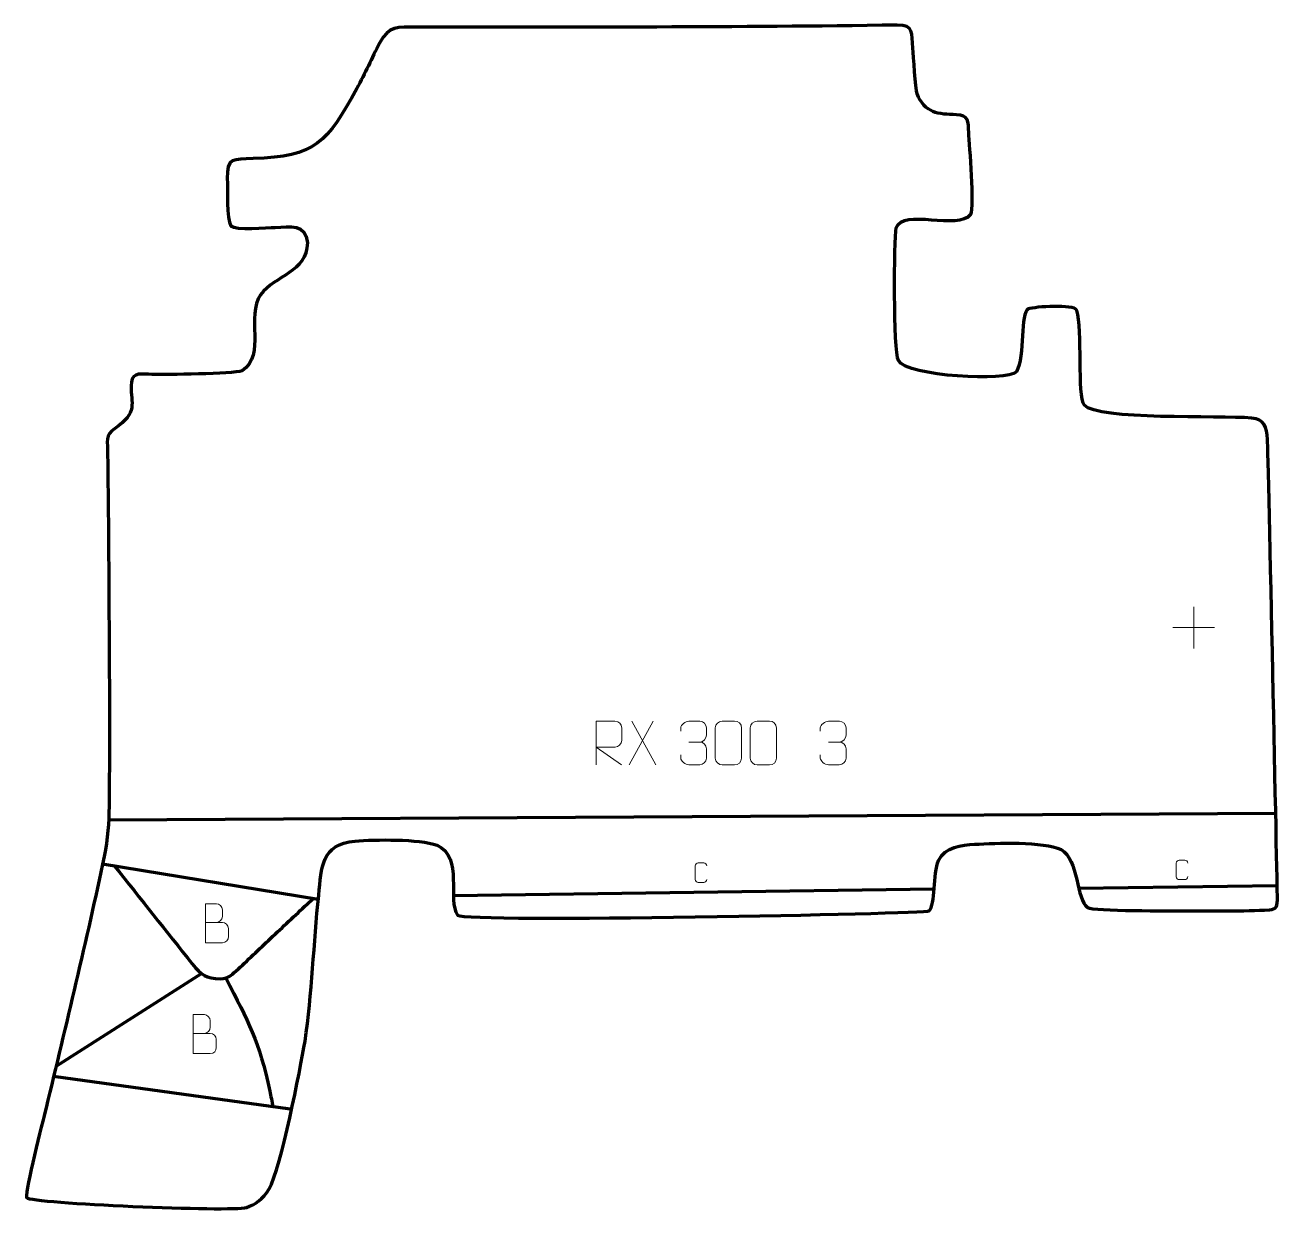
# Model space of a CAD drawing. Header units: millimetres. Extents: x -1112 to -394, y 24 to 704.
import ezdxf

# ---------------------------------------------------------------- set-up
doc = ezdxf.new("R2010")
doc.units = ezdxf.units.MM
doc.header["$MEASUREMENT"] = 0
for name, color, linetype in [('layer 2', 7, 'Continuous'), ('layer 3', 7, 'Continuous'), ('layer 4', 7, 'Continuous')]:
    doc.layers.add(name, color=color, linetype=linetype)

msp = doc.modelspace()

# ---------------------------------------------------------------- linework, layer by layer
at = {"layer": 'layer 2', "color": 140, "lineweight": 158}
for points in [[(-1064.5392, 248.2778), (-1064.5392, 248.2778), (-395.6654, 252.0603), (-395.6654, 252.0603)], [(-944.4332, 202.5702), (-944.4332, 202.5702), (-1068.0431, 222.9077), (-1068.0431, 222.9077)], [(-866.9561, 204.904), (-866.9561, 204.904), (-591.477, 208.8201), (-591.477, 208.8201)], [(-508.6197, 209.0823), (-508.6197, 209.0823), (-394.8278, 210.6463), (-394.8278, 210.6463)], [(-1094.6655, 107.1161), (-1094.6655, 107.1161), (-1011.3206, 160.2359), (-1011.3206, 160.2359)], [(-960.4595, 82.5963), (-960.4595, 82.5963), (-1096.0678, 101.2514), (-1096.0678, 101.2514)]]:
    msp.add_open_spline(points, degree=3, dxfattribs=at)
for points, knots in [([(-1061.1007, 221.7654), (-1046.2484, 203.1395), (-1031.5011, 184.325), (-1016.5929, 165.7676), (-1016.5929, 165.7676), (-1011.465, 159.3845), (-1008.7094, 157.3707), (-1000.3784, 157.2843), (-1000.3784, 157.2843), (-996.3382, 157.3738), (-994.5305, 159.009), (-991.5494, 161.6826), (-991.5494, 161.6826), (-985.0227, 167.5363), (-978.2289, 174.3151), (-971.7286, 180.3887), (-971.7286, 180.3887), (-964.7412, 186.9175), (-957.7538, 193.4463), (-950.7664, 199.975), (-950.7664, 199.975), (-950.7664, 199.975), (-947.4566, 203.0676), (-947.4566, 203.0676)], [0, 0, 0, 0, 0.14285714, 0.14285714, 0.14285714, 0.14285714, 0.28571429, 0.28571429, 0.28571429, 0.28571429, 0.42857143, 0.42857143, 0.42857143, 0.42857143, 0.57142857, 0.57142857, 0.57142857, 0.57142857, 0.71428571, 0.71428571, 0.71428571, 0.71428571, 1, 1, 1, 1]), ([(-997.3959, 157.7237), (-984.5312, 132.4121), (-978.1831, 121.7175), (-972.233, 92.8686), (-972.233, 92.8686), (-971.6193, 89.8929), (-971.0033, 86.9269), (-970.3565, 83.9578)], [0, 0, 0, 0, 0.33333333, 0.33333333, 0.33333333, 0.33333333, 1, 1, 1, 1])]:
    msp.add_open_spline(points, degree=3, knots=knots, dxfattribs=at)
at = {"layer": 'layer 3', "color": 242, "lineweight": 158}
msp.add_open_spline([(-394.7042, 204.4887), (-394.3994, 198.4461), (-395.457, 197.033), (-399.1431, 196.7749), (-399.1431, 196.7749), (-414.354, 195.824), (-432.0009, 196.1876), (-447.3292, 196.239), (-447.3292, 196.239), (-455.3352, 196.2576), (-499.8986, 195.798), (-503.5295, 198.1343), (-503.5295, 198.1343), (-510.1274, 202.3797), (-508.4133, 225.5659), (-518.6085, 231.2093), (-518.6085, 231.2093), (-528.7287, 236.1533), (-556.2105, 234.9332), (-568.0356, 234.326), (-568.0356, 234.326), (-576.0714, 233.9134), (-584.9015, 232.872), (-588.9566, 225.0491), (-588.9566, 225.0491), (-592.2267, 217.3619), (-590.59, 199.4606), (-594.3236, 196.1173), (-594.3236, 196.1173), (-596.0555, 194.5665), (-859.8845, 189.1942), (-864.5458, 193.693), (-864.5458, 193.693), (-870.8046, 201.9588), (-860.9988, 227.0927), (-876.287, 233.7345), (-876.287, 233.7345), (-886.9689, 237.5285), (-911.5977, 236.9949), (-923.3569, 236.1388), (-923.3569, 236.1388), (-942.6169, 234.1356), (-942.5217, 221.457), (-944.1805, 205.1801), (-944.1805, 205.1801), (-946.8975, 177.6305), (-948.1319, 148.6053), (-951.9894, 121.3872), (-951.9894, 121.3872), (-954.6872, 105.2051), (-965.8967, 48.8391), (-972.5404, 36.8503), (-972.5404, 36.8503), (-976.073, 30.9879), (-980.562, 27.8082), (-985.6223, 26.1915), (-985.6223, 26.1915), (-993.669, 23.6206), (-1109.0586, 28.5314), (-1111.5558, 31.8097), (-1111.5558, 31.8097), (-1112.4564, 36.9068), (-1102.4944, 74.3747), (-1100.3817, 83.2044), (-1100.3817, 83.2044), (-1088.9689, 131.0116), (-1077.2574, 179.2806), (-1067.1011, 227.3458), (-1067.1011, 227.3458), (-1064.9853, 237.359), (-1064.4287, 246.6749), (-1064.3259, 256.0989), (-1064.3259, 256.0989), (-1064.0768, 278.911), (-1064.0329, 302.0243), (-1064.1532, 324.8268), (-1064.1532, 324.8268), (-1064.4617, 369.7014), (-1064.4311, 414.5429), (-1065.218, 459.4163), (-1065.218, 459.4163), (-1065.3897, 468.245), (-1066.0377, 469.1282), (-1058.8106, 474.1122), (-1058.8106, 474.1122), (-1047.1004, 482.8938), (-1052.6302, 488.1163), (-1051.501, 499.1602), (-1051.501, 499.1602), (-1050.8889, 505.1463), (-1044.908, 503.5944), (-1039.8875, 503.5038), (-1039.8875, 503.5038), (-1031.7456, 503.3569), (-993.5691, 503.7552), (-988.0519, 505.6216), (-988.0519, 505.6216), (-974.2671, 514.9799), (-985.9998, 536.7613), (-977.4764, 549.2182), (-977.4764, 549.2182), (-969.1395, 560.2382), (-950.9281, 562.0362), (-950.6767, 578.8833), (-950.6767, 578.8833), (-951.2265, 590.0803), (-960.616, 588.1665), (-969.1804, 587.8026), (-969.1804, 587.8026), (-973.7346, 587.6092), (-991.771, 586.0304), (-994.5299, 588.7023), (-994.5299, 588.7023), (-996.9476, 592.444), (-996.3401, 609.9605), (-996.5645, 615.7973), (-996.5645, 615.7973), (-997.0191, 627.6274), (-992.9604, 626.9077), (-981.7966, 627.2114), (-981.7966, 627.2114), (-946.0123, 628.3145), (-939.3892, 636.2328), (-922.3779, 667.3473), (-922.3779, 667.3473), (-917.5988, 676.0887), (-913.7703, 684.8011), (-909.2409, 693.431), (-909.2409, 693.431), (-903.9107, 703.5864), (-898.8183, 702.5032), (-888.2996, 702.5028), (-888.2996, 702.5028), (-796.5066, 702.499), (-704.3287, 702.3114), (-612.5707, 703.7163), (-612.5707, 703.7163), (-602.7554, 703.5186), (-604.404, 699.2892), (-603.7023, 690.3877), (-603.7023, 690.3877), (-603.3805, 686.3045), (-602.0209, 667.1351), (-601.1462, 664.3737), (-601.1462, 664.3737), (-596.9335, 653.0432), (-589.0455, 652.6629), (-578.6705, 652.3135), (-578.6705, 652.3135), (-571.6416, 652.0766), (-571.8284, 648.7519), (-571.5707, 642.0295), (-571.5707, 642.0295), (-571.158, 634.6886), (-568.2337, 599.5362), (-570.3878, 595.4154), (-570.3878, 595.4154), (-577.7103, 585.7569), (-609.4373, 599.1427), (-613.1099, 587.5022), (-613.1099, 587.5022), (-614.3772, 580.8143), (-614.9007, 516.8567), (-611.9542, 511.457), (-611.9542, 511.457), (-606.9394, 502.2676), (-549.1248, 499.2965), (-544.3011, 504.9693), (-544.3011, 504.9693), (-539.1183, 514.3136), (-542.3102, 538.8436), (-537.503, 541.0191), (-537.503, 541.0191), (-533.5017, 542.3344), (-511.5527, 543.9913), (-509.6735, 540.2349), (-509.6735, 540.2349), (-506.1814, 529.2369), (-509.5632, 491.1332), (-505.3548, 485.9851), (-505.3548, 485.9851), (-498.0633, 477.0654), (-428.223, 480.1199), (-409.513, 478.5204), (-409.513, 478.5204), (-401.9372, 477.8728), (-400.961, 473.4728), (-400.3803, 466.2823), (-400.3803, 466.2823), (-399.7996, 459.0918), (-394.7042, 204.4887), (-394.7042, 204.4887)], degree=3, knots=[0, 0, 0, 0, 0.02040816, 0.02040816, 0.02040816, 0.02040816, 0.04081633, 0.04081633, 0.04081633, 0.04081633, 0.06122449, 0.06122449, 0.06122449, 0.06122449, 0.08163265, 0.08163265, 0.08163265, 0.08163265, 0.10204082, 0.10204082, 0.10204082, 0.10204082, 0.12244898, 0.12244898, 0.12244898, 0.12244898, 0.14285714, 0.14285714, 0.14285714, 0.14285714, 0.16326531, 0.16326531, 0.16326531, 0.16326531, 0.18367347, 0.18367347, 0.18367347, 0.18367347, 0.20408163, 0.20408163, 0.20408163, 0.20408163, 0.2244898, 0.2244898, 0.2244898, 0.2244898, 0.24489796, 0.24489796, 0.24489796, 0.24489796, 0.26530612, 0.26530612, 0.26530612, 0.26530612, 0.28571429, 0.28571429, 0.28571429, 0.28571429, 0.30612245, 0.30612245, 0.30612245, 0.30612245, 0.32653061, 0.32653061, 0.32653061, 0.32653061, 0.34693878, 0.34693878, 0.34693878, 0.34693878, 0.36734694, 0.36734694, 0.36734694, 0.36734694, 0.3877551, 0.3877551, 0.3877551, 0.3877551, 0.40816327, 0.40816327, 0.40816327, 0.40816327, 0.42857143, 0.42857143, 0.42857143, 0.42857143, 0.44897959, 0.44897959, 0.44897959, 0.44897959, 0.46938776, 0.46938776, 0.46938776, 0.46938776, 0.48979592, 0.48979592, 0.48979592, 0.48979592, 0.51020408, 0.51020408, 0.51020408, 0.51020408, 0.53061224, 0.53061224, 0.53061224, 0.53061224, 0.55102041, 0.55102041, 0.55102041, 0.55102041, 0.57142857, 0.57142857, 0.57142857, 0.57142857, 0.59183673, 0.59183673, 0.59183673, 0.59183673, 0.6122449, 0.6122449, 0.6122449, 0.6122449, 0.63265306, 0.63265306, 0.63265306, 0.63265306, 0.65306122, 0.65306122, 0.65306122, 0.65306122, 0.67346939, 0.67346939, 0.67346939, 0.67346939, 0.69387755, 0.69387755, 0.69387755, 0.69387755, 0.71428571, 0.71428571, 0.71428571, 0.71428571, 0.73469388, 0.73469388, 0.73469388, 0.73469388, 0.75510204, 0.75510204, 0.75510204, 0.75510204, 0.7755102, 0.7755102, 0.7755102, 0.7755102, 0.79591837, 0.79591837, 0.79591837, 0.79591837, 0.81632653, 0.81632653, 0.81632653, 0.81632653, 0.83673469, 0.83673469, 0.83673469, 0.83673469, 0.85714286, 0.85714286, 0.85714286, 0.85714286, 0.87755102, 0.87755102, 0.87755102, 0.87755102, 0.89795918, 0.89795918, 0.89795918, 0.89795918, 0.91836735, 0.91836735, 0.91836735, 0.91836735, 0.93877551, 0.93877551, 0.93877551, 0.93877551, 0.95918367, 0.95918367, 0.95918367, 0.95918367, 1, 1, 1, 1], dxfattribs=at)
at = {"layer": 'layer 4', "color": 250, "lineweight": 9}
for points in [[(-442.6669, 370.4423), (-442.6669, 370.4423), (-442.6669, 346.4644), (-442.6669, 346.4644)], [(-454.6558, 358.4533), (-454.6558, 358.4533), (-430.6779, 358.4533), (-430.6779, 358.4533)], [(-752.4347, 304.7665), (-752.4347, 304.7665), (-766.1753, 279.8707), (-766.1753, 279.8707)], [(-764.7207, 304.7665), (-764.7207, 304.7665), (-750.9801, 279.813), (-750.9801, 279.813)], [(-731.9599, 292.8659), (-731.9599, 292.8659), (-725.7635, 292.8659), (-725.7635, 292.8659)], [(-651.9599, 292.8659), (-651.9599, 292.8659), (-645.7635, 292.8659), (-645.7635, 292.8659)]]:
    msp.add_open_spline(points, degree=3, dxfattribs=at)
for points, knots in [([(-785.1825, 279.813), (-785.1825, 279.813), (-785.1825, 304.7665), (-785.1825, 304.7665), (-785.1825, 304.7665), (-781.5877, 304.7665), (-777.9922, 304.7665), (-774.397, 304.7665), (-774.397, 304.7665), (-772.0717, 304.7288), (-770.5144, 303.2388), (-770.5185, 300.8724), (-770.5185, 300.8724), (-770.5189, 298.8369), (-770.5189, 295.7775), (-770.5185, 293.7415), (-770.5185, 293.7415), (-770.525, 291.866), (-772.3373, 289.9242), (-774.3468, 289.9051), (-774.3468, 289.9051), (-774.3468, 289.9051), (-785.1825, 289.9051), (-785.1825, 289.9051), (-785.1825, 289.9051), (-785.1825, 289.9051), (-770.5278, 279.813), (-770.5278, 279.813)], [0, 0, 0, 0, 0.125, 0.125, 0.125, 0.125, 0.25, 0.25, 0.25, 0.25, 0.375, 0.375, 0.375, 0.375, 0.5, 0.5, 0.5, 0.5, 0.625, 0.625, 0.625, 0.625, 0.75, 0.75, 0.75, 0.75, 1, 1, 1, 1]), ([(-736.6696, 299.1111), (-736.6696, 299.1111), (-736.6696, 300.9683), (-736.6696, 300.9683), (-736.6696, 300.9683), (-736.6839, 302.7102), (-734.0194, 304.8283), (-731.9603, 304.8056), (-731.9603, 304.8056), (-729.8962, 304.8056), (-727.8322, 304.8056), (-725.7685, 304.8056), (-725.7685, 304.8056), (-723.574, 304.8144), (-721.9757, 302.9676), (-721.9313, 301.0555), (-721.9313, 301.0555), (-721.9317, 299.6204), (-721.9317, 298.1853), (-721.9313, 296.7498), (-721.9313, 296.7498), (-721.9799, 295.0963), (-723.5825, 292.8663), (-725.7808, 292.8763), (-725.7808, 292.8763), (-723.5771, 292.8651), (-721.9691, 291.0619), (-721.9151, 289.0024), (-721.9151, 289.0024), (-721.9155, 287.2177), (-721.9155, 285.433), (-721.9151, 283.6479), (-721.9151, 283.6479), (-721.905, 281.5865), (-723.9599, 279.8234), (-725.7808, 279.8315), (-725.7808, 279.8315), (-727.8461, 279.8318), (-729.9113, 279.8318), (-731.9769, 279.8315), (-731.9769, 279.8315), (-734.1455, 279.843), (-736.6765, 282.2432), (-736.6951, 283.705), (-736.6951, 283.705), (-736.6951, 283.705), (-736.6951, 285.6136), (-736.6951, 285.6136)], [0, 0, 0, 0, 0.07692308, 0.07692308, 0.07692308, 0.07692308, 0.15384615, 0.15384615, 0.15384615, 0.15384615, 0.23076923, 0.23076923, 0.23076923, 0.23076923, 0.30769231, 0.30769231, 0.30769231, 0.30769231, 0.38461538, 0.38461538, 0.38461538, 0.38461538, 0.46153846, 0.46153846, 0.46153846, 0.46153846, 0.53846154, 0.53846154, 0.53846154, 0.53846154, 0.61538462, 0.61538462, 0.61538462, 0.61538462, 0.69230769, 0.69230769, 0.69230769, 0.69230769, 0.76923077, 0.76923077, 0.76923077, 0.76923077, 0.84615385, 0.84615385, 0.84615385, 0.84615385, 1, 1, 1, 1]), ([(-712.8857, 304.8179), (-710.5196, 304.8179), (-708.1531, 304.8179), (-705.7866, 304.8179), (-705.7866, 304.8179), (-703.8061, 304.8535), (-701.7801, 303.3592), (-701.753, 300.9171), (-701.753, 300.9171), (-701.7534, 295.1597), (-701.7534, 289.4019), (-701.753, 283.6437), (-701.753, 283.6437), (-701.8951, 281.3161), (-703.6015, 279.8338), (-705.7866, 279.823), (-705.7866, 279.823), (-708.159, 279.8234), (-710.5314, 279.8234), (-712.9034, 279.823), (-712.9034, 279.823), (-714.8619, 279.7174), (-716.8683, 281.6053), (-716.8569, 283.6263), (-716.8569, 283.6263), (-716.8565, 289.4069), (-716.8565, 295.1872), (-716.8569, 300.967), (-716.8569, 300.967), (-716.8526, 303.109), (-715.0755, 304.8315), (-712.8857, 304.8179)], [0, 0, 0, 0, 0.11111111, 0.11111111, 0.11111111, 0.11111111, 0.22222222, 0.22222222, 0.22222222, 0.22222222, 0.33333333, 0.33333333, 0.33333333, 0.33333333, 0.44444444, 0.44444444, 0.44444444, 0.44444444, 0.55555556, 0.55555556, 0.55555556, 0.55555556, 0.66666667, 0.66666667, 0.66666667, 0.66666667, 0.77777778, 0.77777778, 0.77777778, 0.77777778, 1, 1, 1, 1]), ([(-692.8857, 304.8179), (-690.5196, 304.8179), (-688.1531, 304.8179), (-685.7866, 304.8179), (-685.7866, 304.8179), (-683.8061, 304.8535), (-681.7801, 303.3592), (-681.753, 300.9171), (-681.753, 300.9171), (-681.7534, 295.1597), (-681.7534, 289.4019), (-681.753, 283.6437), (-681.753, 283.6437), (-681.8951, 281.3161), (-683.6015, 279.8338), (-685.7866, 279.823), (-685.7866, 279.823), (-688.159, 279.8234), (-690.5314, 279.8234), (-692.9034, 279.823), (-692.9034, 279.823), (-694.8619, 279.7174), (-696.8683, 281.6053), (-696.8569, 283.6263), (-696.8569, 283.6263), (-696.8565, 289.4069), (-696.8565, 295.1872), (-696.8569, 300.967), (-696.8569, 300.967), (-696.8526, 303.109), (-695.0755, 304.8315), (-692.8857, 304.8179)], [0, 0, 0, 0, 0.11111111, 0.11111111, 0.11111111, 0.11111111, 0.22222222, 0.22222222, 0.22222222, 0.22222222, 0.33333333, 0.33333333, 0.33333333, 0.33333333, 0.44444444, 0.44444444, 0.44444444, 0.44444444, 0.55555556, 0.55555556, 0.55555556, 0.55555556, 0.66666667, 0.66666667, 0.66666667, 0.66666667, 0.77777778, 0.77777778, 0.77777778, 0.77777778, 1, 1, 1, 1]), ([(-656.6696, 299.1111), (-656.6696, 299.1111), (-656.6696, 300.9683), (-656.6696, 300.9683), (-656.6696, 300.9683), (-656.6839, 302.7102), (-654.0194, 304.8283), (-651.9603, 304.8056), (-651.9603, 304.8056), (-649.8962, 304.8056), (-647.8322, 304.8056), (-645.7685, 304.8056), (-645.7685, 304.8056), (-643.574, 304.8144), (-641.9757, 302.9676), (-641.9313, 301.0555), (-641.9313, 301.0555), (-641.9317, 299.6204), (-641.9317, 298.1853), (-641.9313, 296.7498), (-641.9313, 296.7498), (-641.9799, 295.0963), (-643.5825, 292.8663), (-645.7808, 292.8763), (-645.7808, 292.8763), (-643.5771, 292.8651), (-641.9691, 291.0619), (-641.9151, 289.0024), (-641.9151, 289.0024), (-641.9155, 287.2177), (-641.9155, 285.433), (-641.9151, 283.6479), (-641.9151, 283.6479), (-641.905, 281.5865), (-643.9599, 279.8234), (-645.7808, 279.8315), (-645.7808, 279.8315), (-647.8461, 279.8318), (-649.9113, 279.8318), (-651.9769, 279.8315), (-651.9769, 279.8315), (-654.1455, 279.843), (-656.6765, 282.2432), (-656.6951, 283.705), (-656.6951, 283.705), (-656.6951, 283.705), (-656.6951, 285.6136), (-656.6951, 285.6136)], [0, 0, 0, 0, 0.07692308, 0.07692308, 0.07692308, 0.07692308, 0.15384615, 0.15384615, 0.15384615, 0.15384615, 0.23076923, 0.23076923, 0.23076923, 0.23076923, 0.30769231, 0.30769231, 0.30769231, 0.30769231, 0.38461538, 0.38461538, 0.38461538, 0.38461538, 0.46153846, 0.46153846, 0.46153846, 0.46153846, 0.53846154, 0.53846154, 0.53846154, 0.53846154, 0.61538462, 0.61538462, 0.61538462, 0.61538462, 0.69230769, 0.69230769, 0.69230769, 0.69230769, 0.76923077, 0.76923077, 0.76923077, 0.76923077, 0.84615385, 0.84615385, 0.84615385, 0.84615385, 1, 1, 1, 1]), ([(-721.7128, 214.1495), (-721.7754, 213.109), (-722.5265, 212.4463), (-723.4884, 212.4415), (-723.4884, 212.4415), (-724.5327, 212.4417), (-725.577, 212.4417), (-726.6211, 212.4415), (-726.6211, 212.4415), (-727.4832, 212.3943), (-728.3664, 213.2383), (-728.3614, 214.1417), (-728.3614, 214.1417), (-728.3613, 216.7257), (-728.3613, 219.3096), (-728.3614, 221.8934), (-728.3614, 221.8934), (-728.3595, 222.8509), (-727.5773, 223.6209), (-726.6134, 223.6148), (-726.6134, 223.6148), (-725.5718, 223.6148), (-724.5301, 223.6148), (-723.4884, 223.6148), (-723.4884, 223.6148), (-722.6166, 223.6307), (-721.7248, 222.9627), (-721.7128, 221.8711)], [0, 0, 0, 0, 0.125, 0.125, 0.125, 0.125, 0.25, 0.25, 0.25, 0.25, 0.375, 0.375, 0.375, 0.375, 0.5, 0.5, 0.5, 0.5, 0.625, 0.625, 0.625, 0.625, 0.75, 0.75, 0.75, 0.75, 1, 1, 1, 1]), ([(-446.0168, 215.737), (-446.0794, 214.6965), (-446.8305, 214.0338), (-447.7924, 214.029), (-447.7924, 214.029), (-448.8367, 214.0292), (-449.881, 214.0292), (-450.9251, 214.029), (-450.9251, 214.029), (-451.7872, 213.9818), (-452.6704, 214.8258), (-452.6654, 215.7292), (-452.6654, 215.7292), (-452.6653, 218.3132), (-452.6653, 220.8971), (-452.6654, 223.4809), (-452.6654, 223.4809), (-452.6635, 224.4384), (-451.8813, 225.2084), (-450.9174, 225.2023), (-450.9174, 225.2023), (-449.8758, 225.2023), (-448.8341, 225.2023), (-447.7924, 225.2023), (-447.7924, 225.2023), (-446.9206, 225.2182), (-446.0288, 224.5502), (-446.0168, 223.4586)], [0, 0, 0, 0, 0.125, 0.125, 0.125, 0.125, 0.25, 0.25, 0.25, 0.25, 0.375, 0.375, 0.375, 0.375, 0.5, 0.5, 0.5, 0.5, 0.625, 0.625, 0.625, 0.625, 0.75, 0.75, 0.75, 0.75, 1, 1, 1, 1]), ([(-1009.1676, 189.5245), (-1005.9086, 189.5249), (-1002.6492, 189.5249), (-999.3895, 189.5245), (-999.3895, 189.5245), (-997.6202, 189.509), (-995.8973, 187.954), (-995.8973, 186.1182), (-995.8973, 186.1182), (-995.8976, 185.1074), (-995.8976, 182.3761), (-995.8973, 181.365), (-995.8973, 181.365), (-995.8814, 179.7009), (-997.2627, 177.8971), (-999.3421, 177.9123), (-999.3421, 177.9123), (-1002.6021, 177.9126), (-1005.8618, 177.9126), (-1009.1211, 177.9123), (-1009.1211, 177.9123), (-1009.1211, 185.3627), (-1009.1211, 192.8128), (-1009.1211, 200.2626), (-1009.1211, 200.2626), (-1006.995, 200.2626), (-1004.8686, 200.2626), (-1002.7421, 200.2626), (-1002.7421, 200.2626), (-1001.2366, 200.2784), (-999.3586, 198.5672), (-999.3427, 196.8095), (-999.3427, 196.8095), (-999.3431, 194.9589), (-999.3431, 194.8282), (-999.3427, 192.9773), (-999.3427, 192.9773), (-999.3273, 191.1267), (-1000.9882, 189.509), (-1002.7886, 189.5245)], [0, 0, 0, 0, 0.09090909, 0.09090909, 0.09090909, 0.09090909, 0.18181818, 0.18181818, 0.18181818, 0.18181818, 0.27272727, 0.27272727, 0.27272727, 0.27272727, 0.36363636, 0.36363636, 0.36363636, 0.36363636, 0.45454545, 0.45454545, 0.45454545, 0.45454545, 0.54545455, 0.54545455, 0.54545455, 0.54545455, 0.63636364, 0.63636364, 0.63636364, 0.63636364, 0.72727273, 0.72727273, 0.72727273, 0.72727273, 0.81818182, 0.81818182, 0.81818182, 0.81818182, 1, 1, 1, 1]), ([(-1016.1072, 125.9521), (-1012.8482, 125.9525), (-1009.5888, 125.9525), (-1006.3291, 125.9521), (-1006.3291, 125.9521), (-1004.5598, 125.9366), (-1002.8369, 124.3816), (-1002.8369, 122.5458), (-1002.8369, 122.5458), (-1002.8372, 121.535), (-1002.8372, 118.8037), (-1002.8369, 117.7926), (-1002.8369, 117.7926), (-1002.821, 116.1285), (-1004.2023, 114.3247), (-1006.2817, 114.3399), (-1006.2817, 114.3399), (-1009.5417, 114.3402), (-1012.8014, 114.3402), (-1016.0607, 114.3399), (-1016.0607, 114.3399), (-1016.0607, 121.7903), (-1016.0607, 129.2404), (-1016.0607, 136.6902), (-1016.0607, 136.6902), (-1013.9346, 136.6902), (-1011.8082, 136.6902), (-1009.6817, 136.6902), (-1009.6817, 136.6902), (-1008.1762, 136.706), (-1006.2982, 134.9948), (-1006.2823, 133.2371), (-1006.2823, 133.2371), (-1006.2827, 131.3865), (-1006.2827, 131.2558), (-1006.2823, 129.4049), (-1006.2823, 129.4049), (-1006.2669, 127.5543), (-1007.9278, 125.9366), (-1009.7282, 125.9521)], [0, 0, 0, 0, 0.09090909, 0.09090909, 0.09090909, 0.09090909, 0.18181818, 0.18181818, 0.18181818, 0.18181818, 0.27272727, 0.27272727, 0.27272727, 0.27272727, 0.36363636, 0.36363636, 0.36363636, 0.36363636, 0.45454545, 0.45454545, 0.45454545, 0.45454545, 0.54545455, 0.54545455, 0.54545455, 0.54545455, 0.63636364, 0.63636364, 0.63636364, 0.63636364, 0.72727273, 0.72727273, 0.72727273, 0.72727273, 0.81818182, 0.81818182, 0.81818182, 0.81818182, 1, 1, 1, 1])]:
    msp.add_open_spline(points, degree=3, knots=knots, dxfattribs=at)

doc.saveas('drawing.dxf')
